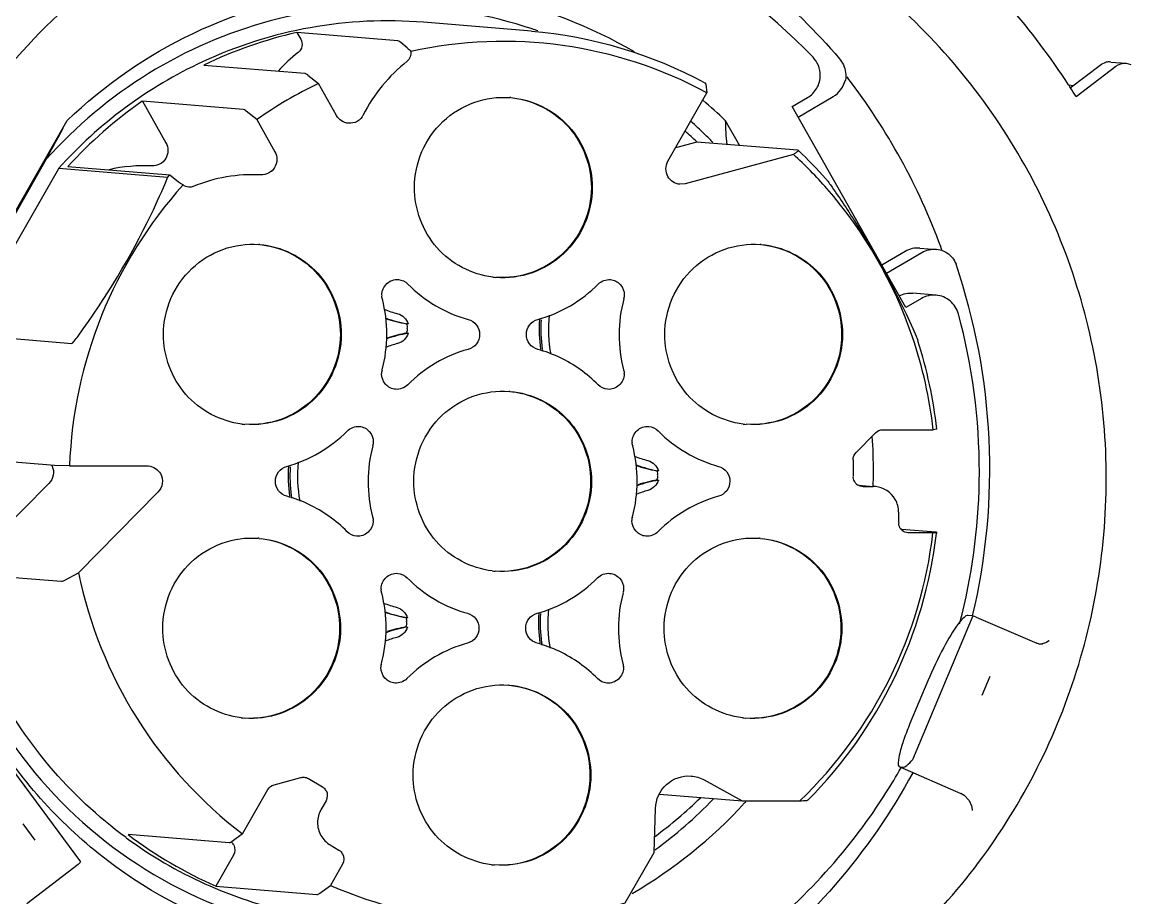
# Model space of a CAD drawing. Header units: metres. Extents: x 27859 to 32645, y 1492 to 8791.
# Drawn here: x 29754.48 to 29775.96, y 5254.94 to 5271.92 of the extents above; entities that cross this region are included whole.
import ezdxf

# ---------------------------------------------------------------- set-up
doc = ezdxf.new("R2010")
doc.units = ezdxf.units.M
doc.linetypes.add('CENTER', pattern=[2, 1.25, -0.25, 0.25, -0.25])
doc.layers.add('E-EQPT', color=190, linetype='Continuous')
doc.layers.add('E-HAT', color=253, linetype='CENTER', lineweight=15)

# ---------------------------------------------------------------- blocks, each defined once
blk = doc.blocks.new('EDG')
at = {"color": 0, "linetype": 'Continuous'}
for p, q in [((1104.121, 2252.504, 1), (1103.56, 2251.522, 1)), ((1114.74, 2251.758, 1), (1115.736, 2252.518, 1)), ((1109.608, 2251.751, 1), (1109.844, 2252.164, 1)), ((1110.047, 2252.312, 1), (1109.844, 2252.164, 1)), ((1112.066, 2252.178, 1), (1110.108, 2252.338, 1)), ((1111.723, 2251.578, 1), (1112.066, 2252.178, 1)), ((1114.705, 2251.722, 1), (1114.693, 2251.708, 1)), ((1116.486, 2249.287, 1), (1114.693, 2251.708, 1)), ((1114.742, 2251.758, 1), (1114.705, 2251.722, 1)), ((1103.56, 2251.522, 1), (1103.535, 2250.671, 1)), ((1109.85, 2251.378, 1), (1109.679, 2251.478, 1)), ((1111.549, 2251.164, 1), (1111.752, 2251.312, 1)), ((1111.813, 2251.338, 1), (1113.77, 2251.178, 1)), ((1115.818, 2250.966, 1), (1115.582, 2251.285, 1)), ((1111.549, 2251.164, 1), (1111.057, 2250.304, 1)), ((1097.39, 2250.688, 1), (1097.391, 2250.711, 1)), ((1097.399, 2250.618, 1), (1097.39, 2250.688, 1)), ((1109.93, 2250.522, 1), (1110.029, 2250.695, 1)), ((1097.446, 2250.514, 1), (1097.399, 2250.618, 1)), ((1097.543, 2250.414, 1), (1097.446, 2250.514, 1)), ((1097.609, 2250.376, 1), (1097.543, 2250.414, 1)), ((1101.851, 2250.523, 1), (1100.733, 2250.523, 1)), ((1103.456, 2250.391, 1), (1101.851, 2250.523, 1)), ((1102.588, 2250.117, 1), (1101.851, 2250.523, 1)), ((1102.414, 2250.491, 1), (1102.408, 2250.485, 1)), ((1098.792, 2249.866, 1), (1097.608, 2250.377, 1)), ((1110.271, 2250.09, 1), (1110.001, 2250.249, 1)), ((1110.937, 2250.21, 1), (1110.421, 2250.07, 1)), ((1098.792, 2249.865, 1), (1098.741, 2249.869, 1)), ((1098.8, 2249.863, 1), (1098.792, 2249.865, 1)), ((1097.373, 2246.935, 1), (1098.547, 2249.725, 1)), ((1098.247, 2248.196, 1), (1098.596, 2249.024, 1)), ((1097.196, 2248.472, 1), (1097.041, 2248.104, 1)), ((1095.897, 2247.416, 1), (1095.898, 2247.416, 1)), ((1095.898, 2247.416, 1), (1095.943, 2247.448, 1)), ((1095.943, 2247.448, 1), (1096.049, 2247.482, 1)), ((1096.023, 2247.492, 1), (1096.089, 2247.48, 1)), ((1096.049, 2247.482, 1), (1096.077, 2247.482, 1)), ((1096.089, 2247.48, 1), (1096.136, 2247.464, 1)), ((1097.309, 2246.958, 1), (1096.135, 2247.464, 1)), ((1108.382, 2247.149, 1), (1108.348, 2247.152, 1)), ((1097.308, 2246.959, 1), (1097.346, 2246.944, 1)), ((1097.346, 2246.944, 1), (1097.373, 2246.935, 1)), ((1097.373, 2246.935, 1), (1097.468, 2246.927, 1)), ((1108.347, 2246.971, 1), (1108.381, 2246.968, 1)), ((1114.998, 2246.239, 1), (1114.735, 2246.097, 1)), ((1117.027, 2246.104, 1), (1115.07, 2246.264, 1)), ((1113.192, 2244.536, 1), (1114.735, 2246.097, 1)), ((1115.307, 2244.363, 1), (1117.027, 2246.104, 1)), ((1098.08, 2245.313, 1), (1098.083, 2245.337, 1)), ((1098.084, 2245.314, 1), (1098.08, 2245.313, 1)), ((1098.149, 2245.324, 1), (1098.084, 2245.314, 1)), ((1098.094, 2245.311, 1), (1098.763, 2245.256, 1)), ((1098.149, 2245.324, 1), (1098.619, 2245.324, 1)), ((1098.619, 2245.324, 1), (1098.636, 2245.323, 1)), ((1098.815, 2244.924, 1), (1098.816, 2245.124, 1)), ((1099.267, 2244.426, 1), (1099.307, 2244.424, 1)), ((1099.504, 2244.424, 1), (1099.307, 2244.424, 1)), ((1099.594, 2244.399, 1), (1099.307, 2244.422, 1)), ((1099.504, 2244.424, 1), (1099.521, 2244.423, 1)), ((1099.7, 2243.907, 1), (1099.701, 2244.224, 1)), ((1103.51, 2244.299, 1), (1103.476, 2244.302, 1)), ((1103.476, 2244.121, 1), (1103.509, 2244.118, 1)), ((1113.4, 2244.024, 1), (1113.376, 2244.025, 1)), ((1114.908, 2244.024, 1), (1113.4, 2244.024, 1)), ((1114.908, 2244.024, 1), (1115.2, 2244.015, 1)), ((1115.2, 2244.015, 1), (1115.277, 2244.011, 1)), ((1115.277, 2244.011, 1), (1117.235, 2243.851, 1)), ((1099.642, 2243.765, 1), (1099.264, 2243.383, 1)), ((1098.08, 2243.315, 1), (1098.145, 2243.324, 1)), ((1099.124, 2243.324, 1), (1098.145, 2243.324, 1)), ((1098.075, 2243.313, 1), (1098.08, 2243.315, 1)), ((1117.601, 2241.96, 1), (1114.952, 2237.324, 1)), ((1116.96, 2241.476, 1), (1114.867, 2241.647, 1)), ((1108.368, 2241.45, 1), (1108.334, 2241.452, 1)), ((1116.96, 2241.476, 1), (1115.119, 2238.254, 1)), ((1108.334, 2241.271, 1), (1108.368, 2241.268, 1)), ((1115.359, 2238.076, 1), (1117.232, 2241.353, 1)), ((1098.375, 2240.777, 1), (1098.675, 2240.952, 1)), ((1098.675, 2240.952, 1), (1100.883, 2237.055, 1)), ((1098.089, 2240.711, 1), (1098.546, 2240.674, 1)), ((1098.367, 2239.891, 1), (1099.05, 2240.29, 1)), ((1098.689, 2239.865, 1), (1099.141, 2240.129, 1)), ((1097.977, 2239.846, 1), (1098.081, 2239.826, 1)), ((1098.403, 2239.799, 1), (1098.081, 2239.826, 1)), ((1100.858, 2237.981, 1), (1102.962, 2238.552, 1)), ((1102.962, 2238.552, 1), (1103.062, 2238.561, 1)), ((1112.959, 2238.378, 1), (1112.796, 2238.515, 1)), ((1113.004, 2238.427, 1), (1112.959, 2238.378, 1)), ((1113.004, 2238.427, 1), (1115.119, 2238.254, 1)), ((1114.939, 2238.216, 1), (1112.959, 2238.378, 1)), ((1103.294, 2238.112, 1), (1102.536, 2236.787, 1)), ((1100.762, 2237.905, 1), (1100.765, 2237.904, 1)), ((1100.765, 2237.904, 1), (1100.774, 2237.902, 1)), ((1100.774, 2237.902, 1), (1102.731, 2237.741, 1)), ((1102.182, 2237.323, 1), (1101.906, 2237.809, 1)), ((1102.731, 2237.741, 1), (1103.146, 2237.854, 1)), ((1111.275, 2237.307, 1), (1110.922, 2237.929, 1)), ((1113.495, 2236.948, 1), (1113.037, 2237.756, 1)), ((1100.768, 2237.26, 1), (1100.085, 2236.86, 1)), ((1109.726, 2237.229, 1), (1110.078, 2236.607, 1)), ((1111.275, 2237.307, 1), (1111.477, 2237.141, 1)), ((1111.538, 2237.108, 1), (1113.495, 2236.948, 1)), ((1100.883, 2237.055, 1), (1100.584, 2236.88, 1)), ((1095.371, 2236.861, 1), (1094.6, 2236.273, 1)), ((1095.484, 2236.69, 1), (1094.904, 2236.248, 1)), ((1102.561, 2236.622, 1), (1102.536, 2236.787, 1)), ((1095.521, 2236.634, 1), (1095.421, 2236.642, 1)), ((1099.821, 2236.478, 1), (1099.803, 2236.502, 1)), ((1110.281, 2236.442, 1), (1110.078, 2236.607, 1)), ((1094.398, 2236.213, 1), (1094.306, 2236.236, 1)), ((1112.299, 2236.248, 1), (1110.341, 2236.408, 1)), ((1094.699, 2236.189, 1), (1094.398, 2236.213, 1)), ((1108.352, 2235.915, 1), (1108.476, 2235.811, 1)), ((1108.537, 2235.776, 1), (1110.495, 2235.616, 1)), ((1110.495, 2235.616, 1), (1110.421, 2235.745, 1)), ((1105.944, 2235.59, 1), (1108.037, 2235.419, 1))]:
    blk.add_line(p, q, dxfattribs=at)
for centre, radius, start, end in [((1106.521, 2244.561, 1), 8.297, 66.3925, 106.8127), ((1108.757, 2244.341, 1), 8.55, 53.7629, 77.5161), ((1108.71, 2244.21, 1), 9.384, 120.2275, 137.3816), ((1108.597, 2244.312, 1), 8.597, 53.0059, 66.2067), ((1106.52, 2250.078, 1), 1.695, 83.2039, 85.3083), ((1108.863, 2244.211, 1), 9.002, 126.1983, 135.7637), ((1108.719, 2244.225, 1), 8.696, 126.5177, 134.1755), ((1108.818, 2244.167, 1), 11.561, 144.723, 150.3784), ((1106.837, 2244.305, 1), 8.815, 135.2415, 173.2757), ((1106.694, 2244.318, 1), 8.604, 133.8525, 173.2883), ((1104.196, 2196.858, 1), 53.776, 93.6919, 93.8432), ((1108.728, 2244.201, 1), 9.404, 137.4128, 137.6045), ((1101.648, 2247.229, 1), 1.695, 83.2039, 85.3083), ((1111.378, 2247.229, 1), 1.695, 83.2039, 85.3083), ((1106.511, 2249.972, 1), 1.698, 265.3078, 265.875), ((1101.56, 2247.179, 1), 2.694, 359.8908, 14.6726), ((1111.461, 2247.166, 1), 2.699, 165.0716, 179.836), ((1106.513, 2249.961, 1), 2.588, 244.6802, 254.8084), ((1102.935, 2247.068, 1), 2.691, 354.3297, 10.5122), ((1102.942, 2247.069, 1), 2.831, 7.8641, 8.7677), ((1102.927, 2247.068, 1), 2.846, 356.4207, 7.8485), ((1102.961, 2247.065, 1), 2.846, 356.4159, 7.9618), ((1107.876, 2249.852, 1), 2.591, 285.1636, 290.4062), ((1107.876, 2249.848, 1), 2.737, 279.9251, 289.0024), ((1107.91, 2249.844, 1), 2.736, 279.9237, 287.759), ((1108.906, 2244.128, 1), 11.657, 165.2916, 166.2353), ((1101.556, 2247.181, 1), 2.699, 345.0716, 359.836), ((1111.456, 2247.169, 1), 2.694, 179.8908, 194.6726), ((1109.407, 2244.086, 1), 12.361, 166.6755, 198.7495), ((1108.956, 2244.121, 1), 11.707, 166.2601, 179.8423), ((1107.876, 2244.283, 1), 2.729, 70.5897, 80.0665), ((1107.91, 2244.28, 1), 2.728, 71.3424, 80.0678), ((1107.876, 2244.279, 1), 2.582, 68.7571, 74.8168), ((1106.506, 2244.379, 1), 1.695, 83.2039, 85.3083), ((1098.617, 2245.126, 1), 0.198, 41.6218, 49.476), ((1098.616, 2245.125, 1), 0.2, 29.5829, 41.6446), ((1101.639, 2247.122, 1), 1.698, 265.3078, 265.875), ((1111.369, 2247.122, 1), 1.698, 265.3078, 265.875), ((1106.589, 2244.316, 1), 2.699, 165.0736, 179.836), ((1106.419, 2244.329, 1), 2.694, 359.8907, 14.6706), ((1111.371, 2247.111, 1), 2.588, 244.6795, 254.8064), ((1107.793, 2244.218, 1), 2.691, 354.3307, 10.5111), ((1107.801, 2244.219, 1), 2.831, 7.8642, 8.767), ((1108.833, 2244.131, 1), 9.528, 178.2536, 179.8649), ((1099.503, 2244.228, 1), 0.196, 49.517, 62.1059), ((1103.004, 2246.998, 1), 2.737, 279.9275, 289.0018), ((1103.004, 2247.002, 1), 2.591, 285.1656, 290.4052), ((1107.785, 2244.218, 1), 2.846, 356.4206, 7.8486), ((1107.819, 2244.215, 1), 2.846, 356.4157, 7.9619), ((1103.038, 2246.995, 1), 2.736, 279.9261, 287.7585), ((1106.584, 2244.319, 1), 2.694, 179.8907, 194.6706), ((1106.414, 2244.332, 1), 2.699, 345.0736, 359.836), ((1108.944, 2244.132, 1), 11.695, 179.8933, 195.1451), ((1108.857, 2244.131, 1), 9.553, 179.8666, 184.0911), ((1103.005, 2241.433, 1), 2.729, 70.5903, 80.0641), ((1103.039, 2241.431, 1), 2.728, 71.343, 80.0654), ((1106.293, 2244.337, 1), 8.621, 318.05, 357.9214), ((1115.521, 2244.149, 1), 0.301, 203.097, 207.1171), ((1103.004, 2241.43, 1), 2.582, 68.7581, 74.8148), ((1106.739, 2244.305, 1), 8.651, 186.5116, 198.7181), ((1106.877, 2244.294, 1), 8.856, 186.357, 197.7224), ((1101.634, 2241.529, 1), 1.695, 83.2039, 85.3083), ((1111.365, 2241.529, 1), 1.695, 83.2039, 85.3083), ((1106.497, 2244.272, 1), 1.698, 265.3078, 265.875), ((1101.547, 2241.479, 1), 2.694, 359.8908, 14.6726), ((1111.448, 2241.466, 1), 2.699, 165.0716, 179.836), ((1106.5, 2244.262, 1), 2.588, 244.6802, 254.8084), ((1102.922, 2241.368, 1), 2.691, 354.3297, 10.5122), ((1102.929, 2241.37, 1), 2.831, 7.8641, 8.7677), ((1102.914, 2241.368, 1), 2.846, 356.4207, 7.8485), ((1102.947, 2241.365, 1), 2.846, 356.4159, 7.9618), ((1107.863, 2244.152, 1), 2.591, 285.1636, 290.4062), ((1101.542, 2241.482, 1), 2.699, 345.0716, 359.836), ((1107.863, 2244.148, 1), 2.737, 279.9251, 289.0024), ((1107.897, 2244.145, 1), 2.736, 279.9237, 287.759), ((1111.443, 2241.469, 1), 2.694, 179.8908, 194.6726), ((1107.863, 2238.583, 1), 2.729, 70.5897, 80.0665), ((1107.897, 2238.581, 1), 2.728, 71.3424, 80.0678), ((1107.863, 2238.58, 1), 2.582, 68.7571, 74.8168), ((1106.493, 2238.679, 1), 1.695, 83.2039, 85.3083), ((1109.62, 2244.039, 1), 12.379, 199.8052, 200.0797), ((1109.622, 2244.047, 1), 12.384, 200.1118, 217.5395), ((1101.625, 2241.423, 1), 1.698, 265.3078, 265.875), ((1111.356, 2241.423, 1), 1.698, 265.3078, 265.875), ((1106.568, 2244.218, 1), 8.456, 221.2455, 227.5274), ((1106.717, 2244.212, 1), 8.674, 221.5776, 226.6448), ((1108.665, 2244.05, 1), 8.675, 294.9665, 318.0765), ((1113.466, 2241.231, 1), 3.029, 267.035, 282.8885), ((1108.5, 2244.092, 1), 8.718, 304.9614, 317.6152), ((1112.14, 2222.188, 1), 19.408, 125.5408, 125.8683), ((1237.177, 2171.782, 1), 138.688, 151.44451, 151.7982), ((1108.821, 2244.026, 1), 8.964, 224.4462, 225.9047), ((1108.662, 2244.018, 1), 8.636, 226.6244, 228.683), ((1108.813, 2244.018, 1), 8.953, 225.9044, 228.2232), ((1108.595, 2243.972, 1), 9.238, 226.033, 229.6508), ((1106.438, 2244.204, 1), 8.424, 295.605, 305.0449), ((1106.484, 2238.573, 1), 1.698, 265.3078, 265.875), ((1107.1, 2244.183, 1), 13.827, 211.9748, 212.8248), ((1107.099, 2244.182, 1), 13.826, 212.8248, 213.1015), ((1106.482, 2244.088, 1), 8.299, 241.6112, 282.5318), ((1107.075, 2244.167, 1), 13.798, 213.1023, 221.0601), ((1108.561, 2238.431, 1), 3.089, 308.2026, 317.9894), ((1108.576, 2243.985, 1), 8.587, 282.9136, 295.6957), ((1108.575, 2243.896, 1), 11.243, 223.9205, 262.7381), ((1108.731, 2243.915, 1), 8.525, 265.3337, 294.9482), ((1108.738, 2243.907, 1), 8.818, 250.6461, 251.4361)]:
    blk.add_arc(centre, radius, start, end, dxfattribs=at)
for points, knots in [([(1112.775, 2258.235, 1), (1114.339, 2257.56, 1), (1117.262, 2255.646, 1), (1119.36, 2252.855, 1), (1120.144, 2251.333, 1)], [0, 0, 0, 0, 0.498803, 1, 1, 1, 1]), ([(1107.913, 2256.549, 1), (1106.5, 2256.665, 1), (1103.601, 2256.384, 1), (1099.686, 2254.47, 1), (1096.66, 2251.306, 1), (1094.896, 2247.284, 1), (1094.605, 2242.897, 1), (1095.824, 2238.678, 1), (1098.402, 2235.147, 1), (1100.838, 2233.532, 1), (1102.144, 2232.97, 1)], [0, 0, 0, 0, 0.124043, 0.248496, 0.373573, 0.499187, 0.624999, 0.750576, 0.875596, 1, 1, 1, 1]), ([(1098.542, 2249.978, 1), (1099.381, 2251.525, 1), (1101.755, 2254.28, 1), (1105.086, 2255.748, 1), (1106.802, 2256.087, 1)], [0, 0, 0, 0, 0.501475, 1, 1, 1, 1]), ([(1105.775, 2255.287, 1), (1104.504, 2254.954, 1), (1102.053, 2253.826, 1), (1100.143, 2251.922, 1), (1099.38, 2250.844, 1)], [0, 0, 0, 0, 0.498773, 1, 1, 1, 1]), ([(1111.242, 2253.178, 1), (1112.293, 2252.861, 1), (1114.3, 2251.837, 1), (1115.816, 2250.17, 1), (1116.403, 2249.237, 1)], [0, 0, 0, 0, 0.498842, 1, 1, 1, 1]), ([(1117.671, 2244.139, 1), (1117.674, 2245.159, 1), (1117.333, 2247.213, 1), (1115.84, 2249.934, 1), (1113.536, 2251.997, 1), (1111.622, 2252.775, 1), (1110.638, 2252.989, 1)], [0, 0, 0, 0, 0.251533, 0.502163, 0.751577, 1, 1, 1, 1]), ([(1110.108, 2252.338, 1), (1110.104, 2252.339, 1), (1110.082, 2252.336, 1), (1110.062, 2252.323, 1), (1110.047, 2252.312, 1)], [0, 0, 0, 0, 0.181893, 1, 1, 1, 1]), ([(1104.79, 2250.023, 1), (1104.791, 2250.262, 1), (1104.891, 2250.745, 1), (1105.314, 2251.345, 1), (1105.938, 2251.725, 1), (1106.423, 2251.787, 1), (1106.658, 2251.767, 1)], [0, 0, 0, 0, 0.25169, 0.502457, 0.751768, 1, 1, 1, 1]), ([(1104.807, 2250.022, 1), (1104.808, 2250.26, 1), (1104.907, 2250.74, 1), (1105.325, 2251.337, 1), (1105.943, 2251.719, 1), (1106.425, 2251.784, 1), (1106.658, 2251.767, 1)], [0, 0, 0, 0, 0.25168, 0.502447, 0.751767, 1, 1, 1, 1]), ([(1106.72, 2251.761, 1), (1107.127, 2251.713, 1), (1107.934, 2251.291, 1), (1108.241, 2250.437, 1), (1108.24, 2250.023, 1)], [0, 0, 0, 0, 0.49756, 1, 1, 1, 1]), ([(1111.742, 2251.349, 1), (1111.74, 2251.354, 1), (1111.736, 2251.363, 1), (1111.734, 2251.373, 1), (1111.734, 2251.379, 1)], [0, 0, 0, 0, 0.480733, 1, 1, 1, 1]), ([(1111.765, 2251.324, 1), (1111.761, 2251.327, 1), (1111.752, 2251.335, 1), (1111.745, 2251.344, 1), (1111.742, 2251.349, 1)], [0, 0, 0, 0, 0.502959, 1, 1, 1, 1]), ([(1111.796, 2251.336, 1), (1111.799, 2251.337, 1), (1111.805, 2251.338, 1), (1111.81, 2251.339, 1), (1111.813, 2251.338, 1)], [0, 0, 0, 0, 0.533557, 1, 1, 1, 1]), ([(1110.029, 2250.695, 1), (1110.071, 2250.77, 1), (1110.119, 2250.945, 1), (1110.072, 2251.12, 1), (1110.03, 2251.195, 1)], [0, 0, 0, 0, 0.50029, 1, 1, 1, 1]), ([(1114.735, 2246.097, 1), (1114.529, 2247.093, 1), (1113.758, 2249.021, 1), (1112.354, 2250.553, 1), (1111.549, 2251.164, 1)], [0, 0, 0, 0, 0.501237, 1, 1, 1, 1]), ([(1113.811, 2251.237, 1), (1114.906, 2250.435, 1), (1116.74, 2248.268, 1), (1117.379, 2245.505, 1), (1117.376, 2244.139, 1)], [0, 0, 0, 0, 0.498518, 1, 1, 1, 1]), ([(1103.535, 2250.671, 1), (1103.53, 2250.5, 1), (1103.375, 2250.149, 1), (1103.01, 2250.027, 1), (1102.841, 2250.041, 1)], [0, 0, 0, 0, 0.502669, 1, 1, 1, 1]), ([(1100.578, 2250.511, 1), (1100.579, 2250.512, 1), (1100.584, 2250.512, 1), (1100.588, 2250.513, 1), (1100.592, 2250.513, 1)], [0, 0, 0, 0, 0.289572, 1, 1, 1, 1]), ([(1106.372, 2248.279, 1), (1105.954, 2248.314, 1), (1105.111, 2248.724, 1), (1104.789, 2249.6, 1), (1104.79, 2250.023, 1)], [0, 0, 0, 0, 0.497515, 1, 1, 1, 1]), ([(1106.327, 2248.284, 1), (1105.92, 2248.333, 1), (1105.112, 2248.754, 1), (1104.806, 2249.608, 1), (1104.807, 2250.022, 1)], [0, 0, 0, 0, 0.49756, 1, 1, 1, 1]), ([(1108.24, 2250.023, 1), (1108.239, 2249.786, 1), (1108.14, 2249.306, 1), (1107.722, 2248.708, 1), (1107.104, 2248.327, 1), (1106.622, 2248.261, 1), (1106.388, 2248.278, 1)], [0, 0, 0, 0, 0.25168, 0.502447, 0.751767, 1, 1, 1, 1]), ([(1098.741, 2249.869, 1), (1098.711, 2249.872, 1), (1098.634, 2249.823, 1), (1098.581, 2249.765, 1), (1098.547, 2249.725, 1)], [0, 0, 0, 0, 0.361739, 1, 1, 1, 1]), ([(1098.596, 2249.024, 1), (1098.638, 2249.125, 1), (1098.711, 2249.311, 1), (1098.791, 2249.574, 1), (1098.825, 2249.734, 1), (1098.825, 2249.852, 1), (1098.8, 2249.863, 1)], [0, 0, 0, 0, 0.374786, 0.690299, 0.904788, 1, 1, 1, 1]), ([(1110.438, 2232.533, 1), (1112.113, 2233.055, 1), (1115.282, 2234.875, 1), (1118.414, 2239.341, 1), (1119.416, 2244.715, 1), (1118.518, 2248.276, 1), (1117.729, 2249.86, 1)], [0, 0, 0, 0, 0.248479, 0.498491, 0.74942, 1, 1, 1, 1]), ([(1099.918, 2247.174, 1), (1099.919, 2247.413, 1), (1100.019, 2247.895, 1), (1100.442, 2248.495, 1), (1101.066, 2248.875, 1), (1101.551, 2248.937, 1), (1101.786, 2248.918, 1)], [0, 0, 0, 0, 0.25169, 0.502457, 0.751768, 1, 1, 1, 1]), ([(1099.935, 2247.172, 1), (1099.936, 2247.41, 1), (1100.035, 2247.89, 1), (1100.453, 2248.487, 1), (1101.071, 2248.869, 1), (1101.553, 2248.935, 1), (1101.787, 2248.918, 1)], [0, 0, 0, 0, 0.25168, 0.502447, 0.751767, 1, 1, 1, 1]), ([(1101.848, 2248.912, 1), (1102.255, 2248.863, 1), (1103.063, 2248.442, 1), (1103.369, 2247.587, 1), (1103.368, 2247.174, 1)], [0, 0, 0, 0, 0.49756, 1, 1, 1, 1]), ([(1109.649, 2247.174, 1), (1109.649, 2247.413, 1), (1109.749, 2247.895, 1), (1110.172, 2248.495, 1), (1110.797, 2248.875, 1), (1111.282, 2248.937, 1), (1111.517, 2248.918, 1)], [0, 0, 0, 0, 0.25169, 0.502457, 0.751768, 1, 1, 1, 1]), ([(1109.666, 2247.172, 1), (1109.666, 2247.41, 1), (1109.765, 2247.89, 1), (1110.183, 2248.487, 1), (1110.801, 2248.869, 1), (1111.283, 2248.935, 1), (1111.517, 2248.918, 1)], [0, 0, 0, 0, 0.25168, 0.502447, 0.751767, 1, 1, 1, 1]), ([(1111.579, 2248.912, 1), (1111.985, 2248.863, 1), (1112.793, 2248.442, 1), (1113.099, 2247.587, 1), (1113.098, 2247.174, 1)], [0, 0, 0, 0, 0.49756, 1, 1, 1, 1]), ([(1097.651, 2247.08, 1), (1097.763, 2247.224, 1), (1097.974, 2247.593, 1), (1098.154, 2247.975, 1), (1098.247, 2248.196, 1)], [0, 0, 0, 0, 0.432104, 1, 1, 1, 1]), ([(1104.157, 2247.939, 1), (1104.157, 2248.019, 1), (1104.227, 2248.186, 1), (1104.398, 2248.245, 1), (1104.477, 2248.238, 1)], [0, 0, 0, 0, 0.502692, 1, 1, 1, 1]), ([(1108.592, 2248.238, 1), (1108.664, 2248.232, 1), (1108.808, 2248.162, 1), (1108.863, 2248.012, 1), (1108.863, 2247.939, 1)], [0, 0, 0, 0, 0.497507, 1, 1, 1, 1]), ([(1105.835, 2247.463, 1), (1105.896, 2247.447, 1), (1106.011, 2247.369, 1), (1106.054, 2247.238, 1), (1106.053, 2247.174, 1)], [0, 0, 0, 0, 0.497787, 1, 1, 1, 1]), ([(1106.963, 2247.174, 1), (1106.963, 2247.238, 1), (1107.006, 2247.369, 1), (1107.122, 2247.447, 1), (1107.183, 2247.463, 1)], [0, 0, 0, 0, 0.502021, 1, 1, 1, 1]), ([(1097.468, 2246.927, 1), (1097.496, 2246.924, 1), (1097.57, 2246.979, 1), (1097.619, 2247.038, 1), (1097.651, 2247.08, 1)], [0, 0, 0, 0, 0.349811, 1, 1, 1, 1]), ([(1101.5, 2245.43, 1), (1101.082, 2245.464, 1), (1100.24, 2245.874, 1), (1099.917, 2246.75, 1), (1099.918, 2247.174, 1)], [0, 0, 0, 0, 0.497515, 1, 1, 1, 1]), ([(1101.455, 2245.434, 1), (1101.048, 2245.483, 1), (1100.241, 2245.904, 1), (1099.934, 2246.759, 1), (1099.935, 2247.172, 1)], [0, 0, 0, 0, 0.49756, 1, 1, 1, 1]), ([(1103.368, 2247.174, 1), (1103.367, 2246.936, 1), (1103.268, 2246.456, 1), (1102.85, 2245.858, 1), (1102.232, 2245.477, 1), (1101.75, 2245.411, 1), (1101.517, 2245.428, 1)], [0, 0, 0, 0, 0.25168, 0.502447, 0.751767, 1, 1, 1, 1]), ([(1106.053, 2247.174, 1), (1106.053, 2247.109, 1), (1106.01, 2246.978, 1), (1105.895, 2246.901, 1), (1105.833, 2246.884, 1)], [0, 0, 0, 0, 0.502021, 1, 1, 1, 1]), ([(1107.182, 2246.884, 1), (1107.12, 2246.9, 1), (1107.005, 2246.978, 1), (1106.963, 2247.109, 1), (1106.963, 2247.174, 1)], [0, 0, 0, 0, 0.497787, 1, 1, 1, 1]), ([(1111.23, 2245.43, 1), (1110.812, 2245.464, 1), (1109.97, 2245.874, 1), (1109.648, 2246.75, 1), (1109.649, 2247.174, 1)], [0, 0, 0, 0, 0.497515, 1, 1, 1, 1]), ([(1111.185, 2245.434, 1), (1110.778, 2245.483, 1), (1109.971, 2245.904, 1), (1109.665, 2246.759, 1), (1109.666, 2247.172, 1)], [0, 0, 0, 0, 0.49756, 1, 1, 1, 1]), ([(1113.098, 2247.174, 1), (1113.098, 2246.936, 1), (1112.999, 2246.456, 1), (1112.581, 2245.858, 1), (1111.962, 2245.477, 1), (1111.481, 2245.411, 1), (1111.247, 2245.428, 1)], [0, 0, 0, 0, 0.25168, 0.502447, 0.751767, 1, 1, 1, 1]), ([(1104.425, 2246.109, 1), (1104.353, 2246.115, 1), (1104.209, 2246.185, 1), (1104.153, 2246.336, 1), (1104.153, 2246.408, 1)], [0, 0, 0, 0, 0.497507, 1, 1, 1, 1]), ([(1108.86, 2246.408, 1), (1108.859, 2246.328, 1), (1108.79, 2246.161, 1), (1108.618, 2246.103, 1), (1108.539, 2246.109, 1)], [0, 0, 0, 0, 0.502692, 1, 1, 1, 1]), ([(1115.07, 2246.264, 1), (1115.066, 2246.265, 1), (1115.04, 2246.262, 1), (1115.017, 2246.249, 1), (1114.998, 2246.239, 1)], [0, 0, 0, 0, 0.168931, 1, 1, 1, 1]), ([(1104.777, 2244.324, 1), (1104.777, 2244.563, 1), (1104.877, 2245.046, 1), (1105.3, 2245.646, 1), (1105.925, 2246.026, 1), (1106.41, 2246.087, 1), (1106.645, 2246.068, 1)], [0, 0, 0, 0, 0.25169, 0.502457, 0.751768, 1, 1, 1, 1]), ([(1104.794, 2244.323, 1), (1104.794, 2244.56, 1), (1104.893, 2245.04, 1), (1105.311, 2245.638, 1), (1105.93, 2246.019, 1), (1106.411, 2246.085, 1), (1106.645, 2246.068, 1)], [0, 0, 0, 0, 0.25168, 0.502447, 0.751767, 1, 1, 1, 1]), ([(1106.707, 2246.062, 1), (1107.114, 2246.013, 1), (1107.921, 2245.592, 1), (1108.227, 2244.738, 1), (1108.226, 2244.324, 1)], [0, 0, 0, 0, 0.49756, 1, 1, 1, 1]), ([(1098.08, 2245.313, 1), (1098.08, 2245.312, 1), (1098.088, 2245.312, 1), (1098.091, 2245.311, 1), (1098.094, 2245.311, 1)], [0, 0, 0, 0, 0.254472, 1, 1, 1, 1]), ([(1103.72, 2245.388, 1), (1103.792, 2245.382, 1), (1103.936, 2245.312, 1), (1103.991, 2245.162, 1), (1103.991, 2245.089, 1)], [0, 0, 0, 0, 0.497507, 1, 1, 1, 1]), ([(1109.016, 2245.089, 1), (1109.016, 2245.169, 1), (1109.085, 2245.336, 1), (1109.257, 2245.395, 1), (1109.336, 2245.388, 1)], [0, 0, 0, 0, 0.502692, 1, 1, 1, 1]), ([(1102.091, 2244.324, 1), (1102.092, 2244.388, 1), (1102.135, 2244.52, 1), (1102.25, 2244.597, 1), (1102.311, 2244.614, 1)], [0, 0, 0, 0, 0.502021, 1, 1, 1, 1]), ([(1110.693, 2244.614, 1), (1110.755, 2244.597, 1), (1110.87, 2244.52, 1), (1110.912, 2244.388, 1), (1110.912, 2244.324, 1)], [0, 0, 0, 0, 0.497788, 1, 1, 1, 1]), ([(1113.144, 2244.174, 1), (1113.113, 2244.23, 1), (1113.085, 2244.366, 1), (1113.147, 2244.49, 1), (1113.192, 2244.536, 1)], [0, 0, 0, 0, 0.500221, 1, 1, 1, 1]), ([(1102.31, 2244.034, 1), (1102.249, 2244.051, 1), (1102.134, 2244.128, 1), (1102.091, 2244.26, 1), (1102.091, 2244.324, 1)], [0, 0, 0, 0, 0.497788, 1, 1, 1, 1]), ([(1106.358, 2242.58, 1), (1105.94, 2242.614, 1), (1105.098, 2243.024, 1), (1104.776, 2243.9, 1), (1104.777, 2244.324, 1)], [0, 0, 0, 0, 0.497515, 1, 1, 1, 1]), ([(1106.313, 2242.585, 1), (1105.906, 2242.633, 1), (1105.099, 2243.054, 1), (1104.793, 2243.909, 1), (1104.794, 2244.323, 1)], [0, 0, 0, 0, 0.49756, 1, 1, 1, 1]), ([(1108.226, 2244.324, 1), (1108.226, 2244.086, 1), (1108.127, 2243.606, 1), (1107.709, 2243.009, 1), (1107.091, 2242.627, 1), (1106.609, 2242.562, 1), (1106.375, 2242.579, 1)], [0, 0, 0, 0, 0.25168, 0.502447, 0.751767, 1, 1, 1, 1]), ([(1110.912, 2244.324, 1), (1110.912, 2244.26, 1), (1110.869, 2244.128, 1), (1110.753, 2244.051, 1), (1110.692, 2244.034, 1)], [0, 0, 0, 0, 0.502021, 1, 1, 1, 1]), ([(1115.244, 2244.031, 1), (1115.221, 2244.085, 1), (1115.207, 2244.21, 1), (1115.266, 2244.321, 1), (1115.307, 2244.363, 1)], [0, 0, 0, 0, 0.500494, 1, 1, 1, 1]), ([(1103.988, 2243.559, 1), (1103.987, 2243.478, 1), (1103.918, 2243.312, 1), (1103.746, 2243.253, 1), (1103.667, 2243.26, 1)], [0, 0, 0, 0, 0.502692, 1, 1, 1, 1]), ([(1109.283, 2243.26, 1), (1109.211, 2243.265, 1), (1109.067, 2243.336, 1), (1109.012, 2243.486, 1), (1109.012, 2243.559, 1)], [0, 0, 0, 0, 0.497507, 1, 1, 1, 1]), ([(1099.905, 2241.474, 1), (1099.906, 2241.713, 1), (1100.006, 2242.196, 1), (1100.428, 2242.796, 1), (1101.053, 2243.176, 1), (1101.538, 2243.238, 1), (1101.773, 2243.218, 1)], [0, 0, 0, 0, 0.25169, 0.502457, 0.751768, 1, 1, 1, 1]), ([(1099.922, 2241.473, 1), (1099.922, 2241.711, 1), (1100.021, 2242.19, 1), (1100.439, 2242.788, 1), (1101.058, 2243.169, 1), (1101.539, 2243.235, 1), (1101.773, 2243.218, 1)], [0, 0, 0, 0, 0.25168, 0.502447, 0.751767, 1, 1, 1, 1]), ([(1101.835, 2243.212, 1), (1102.242, 2243.164, 1), (1103.049, 2242.742, 1), (1103.355, 2241.888, 1), (1103.355, 2241.474, 1)], [0, 0, 0, 0, 0.49756, 1, 1, 1, 1]), ([(1109.635, 2241.474, 1), (1109.636, 2241.713, 1), (1109.736, 2242.196, 1), (1110.159, 2242.796, 1), (1110.783, 2243.176, 1), (1111.268, 2243.238, 1), (1111.503, 2243.218, 1)], [0, 0, 0, 0, 0.25169, 0.502457, 0.751768, 1, 1, 1, 1]), ([(1109.652, 2241.473, 1), (1109.653, 2241.711, 1), (1109.752, 2242.19, 1), (1110.17, 2242.788, 1), (1110.788, 2243.169, 1), (1111.27, 2243.235, 1), (1111.504, 2243.218, 1)], [0, 0, 0, 0, 0.25168, 0.502447, 0.751767, 1, 1, 1, 1]), ([(1111.565, 2243.212, 1), (1111.972, 2243.164, 1), (1112.78, 2242.742, 1), (1113.086, 2241.888, 1), (1113.085, 2241.474, 1)], [0, 0, 0, 0, 0.49756, 1, 1, 1, 1]), ([(1104.144, 2242.24, 1), (1104.144, 2242.32, 1), (1104.213, 2242.487, 1), (1104.385, 2242.545, 1), (1104.464, 2242.539, 1)], [0, 0, 0, 0, 0.502692, 1, 1, 1, 1]), ([(1108.579, 2242.539, 1), (1108.65, 2242.533, 1), (1108.795, 2242.462, 1), (1108.85, 2242.312, 1), (1108.85, 2242.24, 1)], [0, 0, 0, 0, 0.497507, 1, 1, 1, 1]), ([(1105.821, 2241.764, 1), (1105.883, 2241.747, 1), (1105.998, 2241.67, 1), (1106.04, 2241.538, 1), (1106.04, 2241.474, 1)], [0, 0, 0, 0, 0.497787, 1, 1, 1, 1]), ([(1106.95, 2241.474, 1), (1106.95, 2241.538, 1), (1106.993, 2241.67, 1), (1107.108, 2241.747, 1), (1107.17, 2241.764, 1)], [0, 0, 0, 0, 0.502021, 1, 1, 1, 1]), ([(1114.867, 2241.647, 1), (1114.86, 2241.648, 1), (1114.841, 2241.63, 1), (1114.799, 2241.586, 1), (1114.765, 2241.539, 1), (1114.741, 2241.506, 1)], [0, 0, 0, 0, 0.1223, 0.354671, 1, 1, 1, 1]), ([(1100.138, 2238.574, 1), (1099.978, 2238.803, 1), (1099.351, 2239.737, 1), (1098.811, 2240.73, 1), (1098.477, 2241.506, 1)], [0, 0, 0, 0, 0.248861, 1, 1, 1, 1]), ([(1101.486, 2239.73, 1), (1101.069, 2239.764, 1), (1100.226, 2240.175, 1), (1099.904, 2241.051, 1), (1099.905, 2241.474, 1)], [0, 0, 0, 0, 0.497515, 1, 1, 1, 1]), ([(1101.441, 2239.735, 1), (1101.035, 2239.783, 1), (1100.227, 2240.205, 1), (1099.921, 2241.059, 1), (1099.922, 2241.473, 1)], [0, 0, 0, 0, 0.49756, 1, 1, 1, 1]), ([(1103.355, 2241.474, 1), (1103.354, 2241.236, 1), (1103.255, 2240.757, 1), (1102.837, 2240.159, 1), (1102.219, 2239.778, 1), (1101.737, 2239.712, 1), (1101.503, 2239.729, 1)], [0, 0, 0, 0, 0.25168, 0.502447, 0.751767, 1, 1, 1, 1]), ([(1106.04, 2241.474, 1), (1106.04, 2241.41, 1), (1105.997, 2241.278, 1), (1105.882, 2241.201, 1), (1105.82, 2241.184, 1)], [0, 0, 0, 0, 0.502021, 1, 1, 1, 1]), ([(1107.168, 2241.184, 1), (1107.107, 2241.201, 1), (1106.992, 2241.278, 1), (1106.95, 2241.41, 1), (1106.95, 2241.474, 1)], [0, 0, 0, 0, 0.497787, 1, 1, 1, 1]), ([(1111.217, 2239.73, 1), (1110.799, 2239.764, 1), (1109.956, 2240.175, 1), (1109.634, 2241.051, 1), (1109.635, 2241.474, 1)], [0, 0, 0, 0, 0.497515, 1, 1, 1, 1]), ([(1111.172, 2239.735, 1), (1110.765, 2239.783, 1), (1109.958, 2240.205, 1), (1109.651, 2241.059, 1), (1109.652, 2241.473, 1)], [0, 0, 0, 0, 0.49756, 1, 1, 1, 1]), ([(1113.085, 2241.474, 1), (1113.084, 2241.236, 1), (1112.985, 2240.757, 1), (1112.567, 2240.159, 1), (1111.949, 2239.778, 1), (1111.467, 2239.712, 1), (1111.234, 2239.729, 1)], [0, 0, 0, 0, 0.25168, 0.502447, 0.751767, 1, 1, 1, 1]), ([(1114.741, 2241.506, 1), (1114.204, 2240.761, 1), (1113.584, 2239.748, 1), (1113.104, 2238.67, 1), (1113.004, 2238.427, 1)], [0, 0, 0, 0, 0.778104, 1, 1, 1, 1]), ([(1097.655, 2241.076, 1), (1097.681, 2240.98, 1), (1097.793, 2240.8, 1), (1097.991, 2240.72, 1), (1098.089, 2240.711, 1)], [0, 0, 0, 0, 0.501981, 1, 1, 1, 1]), ([(1104.411, 2240.41, 1), (1104.34, 2240.416, 1), (1104.195, 2240.486, 1), (1104.14, 2240.636, 1), (1104.14, 2240.709, 1)], [0, 0, 0, 0, 0.497507, 1, 1, 1, 1]), ([(1108.846, 2240.709, 1), (1108.846, 2240.629, 1), (1108.777, 2240.462, 1), (1108.605, 2240.403, 1), (1108.526, 2240.41, 1)], [0, 0, 0, 0, 0.502692, 1, 1, 1, 1]), ([(1104.763, 2238.624, 1), (1104.764, 2238.864, 1), (1104.864, 2239.346, 1), (1105.287, 2239.946, 1), (1105.911, 2240.326, 1), (1106.397, 2240.388, 1), (1106.632, 2240.369, 1)], [0, 0, 0, 0, 0.25169, 0.502457, 0.751768, 1, 1, 1, 1]), ([(1104.78, 2238.623, 1), (1104.781, 2238.861, 1), (1104.88, 2239.341, 1), (1105.298, 2239.938, 1), (1105.916, 2240.32, 1), (1106.398, 2240.385, 1), (1106.632, 2240.368, 1)], [0, 0, 0, 0, 0.25168, 0.502447, 0.751767, 1, 1, 1, 1]), ([(1106.693, 2240.362, 1), (1107.1, 2240.314, 1), (1107.908, 2239.893, 1), (1108.214, 2239.038, 1), (1108.213, 2238.624, 1)], [0, 0, 0, 0, 0.49756, 1, 1, 1, 1]), ([(1097.977, 2239.846, 1), (1097.942, 2239.857, 1), (1097.822, 2239.909, 1), (1097.733, 2240.023, 1), (1097.702, 2240.113, 1)], [0, 0, 0, 0, 0.277695, 1, 1, 1, 1]), ([(1106.345, 2236.88, 1), (1105.927, 2236.915, 1), (1105.085, 2237.325, 1), (1104.762, 2238.201, 1), (1104.763, 2238.624, 1)], [0, 0, 0, 0, 0.497515, 1, 1, 1, 1]), ([(1106.3, 2236.885, 1), (1105.893, 2236.934, 1), (1105.086, 2237.355, 1), (1104.779, 2238.209, 1), (1104.78, 2238.623, 1)], [0, 0, 0, 0, 0.49756, 1, 1, 1, 1]), ([(1108.213, 2238.624, 1), (1108.212, 2238.387, 1), (1108.114, 2237.907, 1), (1107.695, 2237.309, 1), (1107.077, 2236.928, 1), (1106.596, 2236.862, 1), (1106.362, 2236.879, 1)], [0, 0, 0, 0, 0.25168, 0.502447, 0.751767, 1, 1, 1, 1]), ([(1100.228, 2238.456, 1), (1100.221, 2238.464, 1), (1100.19, 2238.502, 1), (1100.161, 2238.542, 1), (1100.138, 2238.574, 1)], [0, 0, 0, 0, 0.212664, 1, 1, 1, 1]), ([(1110.922, 2237.929, 1), (1110.872, 2238.018, 1), (1110.87, 2238.269, 1), (1111.094, 2238.384, 1), (1111.195, 2238.379, 1)], [0, 0, 0, 0, 0.502579, 1, 1, 1, 1]), ([(1113.037, 2237.756, 1), (1112.987, 2237.845, 1), (1112.985, 2238.095, 1), (1113.209, 2238.211, 1), (1113.31, 2238.205, 1)], [0, 0, 0, 0, 0.502579, 1, 1, 1, 1]), ([(1105.931, 2235.548, 1), (1106.742, 2235.276, 1), (1108.457, 2234.967, 1), (1111.047, 2235.27, 1), (1113.446, 2236.307, 1), (1114.785, 2237.433, 1), (1115.359, 2238.076, 1)], [0, 0, 0, 0, 0.249341, 0.498787, 0.748894, 1, 1, 1, 1]), ([(1100.768, 2237.916, 1), (1100.766, 2237.914, 1), (1100.762, 2237.912, 1), (1100.761, 2237.906, 1), (1100.762, 2237.905, 1)], [0, 0, 0, 0, 0.666431, 1, 1, 1, 1]), ([(1114.952, 2237.324, 1), (1114.238, 2236.638, 1), (1112.579, 2235.488, 1), (1109.685, 2234.647, 1), (1106.679, 2234.77, 1), (1104.8, 2235.491, 1), (1103.948, 2235.988, 1)], [0, 0, 0, 0, 0.250909, 0.500817, 0.750272, 1, 1, 1, 1]), ([(1109.206, 2237.216, 1), (1109.232, 2237.267, 1), (1109.316, 2237.357, 1), (1109.437, 2237.383, 1), (1109.494, 2237.378, 1)], [0, 0, 0, 0, 0.501953, 1, 1, 1, 1]), ([(1111.477, 2237.141, 1), (1111.483, 2237.137, 1), (1111.501, 2237.123, 1), (1111.522, 2237.11, 1), (1111.538, 2237.108, 1)], [0, 0, 0, 0, 0.327635, 1, 1, 1, 1]), ([(1100.584, 2236.88, 1), (1100.51, 2236.837, 1), (1100.382, 2236.708, 1), (1100.336, 2236.533, 1), (1100.336, 2236.447, 1)], [0, 0, 0, 0, 0.498596, 1, 1, 1, 1]), ([(1102.577, 2236.591, 1), (1102.573, 2236.594, 1), (1102.565, 2236.603, 1), (1102.562, 2236.615, 1), (1102.561, 2236.622, 1)], [0, 0, 0, 0, 0.4357, 1, 1, 1, 1]), ([(1110.341, 2236.408, 1), (1110.337, 2236.409, 1), (1110.314, 2236.415, 1), (1110.295, 2236.429, 1), (1110.281, 2236.442, 1)], [0, 0, 0, 0, 0.178533, 1, 1, 1, 1]), ([(1107.107, 2232.074, 1), (1105.738, 2232.301, 1), (1103.055, 2233.249, 1), (1100.867, 2235.066, 1), (1099.964, 2236.126, 1)], [0, 0, 0, 0, 0.499085, 1, 1, 1, 1]), ([(1108.476, 2235.811, 1), (1108.482, 2235.806, 1), (1108.5, 2235.792, 1), (1108.521, 2235.778, 1), (1108.537, 2235.776, 1)], [0, 0, 0, 0, 0.32982, 1, 1, 1, 1]), ([(1110.421, 2235.745, 1), (1110.398, 2235.786, 1), (1110.381, 2235.887, 1), (1110.435, 2235.974, 1), (1110.472, 2236.003, 1)], [0, 0, 0, 0, 0.500532, 1, 1, 1, 1])]:
    blk.add_open_spline(points, degree=3, knots=knots, dxfattribs=at)
for points in [[(1109.607, 2251.551, 1), (1109.574, 2251.609, 1), (1109.575, 2251.694, 1), (1109.608, 2251.751, 1)], [(1109.679, 2251.478, 1), (1109.652, 2251.494, 1), (1109.62, 2251.52, 1), (1109.619, 2251.552, 1)], [(1111.722, 2251.378, 1), (1111.689, 2251.436, 1), (1111.69, 2251.52, 1), (1111.723, 2251.578, 1)], [(1110.03, 2251.195, 1), (1109.988, 2251.27, 1), (1109.924, 2251.335, 1), (1109.85, 2251.378, 1)], [(1111.752, 2251.312, 1), (1111.766, 2251.322, 1), (1111.78, 2251.332, 1), (1111.796, 2251.336, 1)], [(1109.929, 2250.322, 1), (1109.896, 2250.38, 1), (1109.897, 2250.464, 1), (1109.93, 2250.522, 1)], [(1110.001, 2250.249, 1), (1109.974, 2250.265, 1), (1109.942, 2250.291, 1), (1109.941, 2250.323, 1)], [(1111.057, 2250.304, 1), (1111.032, 2250.26, 1), (1110.986, 2250.224, 1), (1110.937, 2250.21, 1)], [(1102.841, 2250.041, 1), (1102.754, 2250.048, 1), (1102.666, 2250.075, 1), (1102.588, 2250.117, 1)], [(1110.354, 2250.064, 1), (1110.325, 2250.067, 1), (1110.296, 2250.076, 1), (1110.271, 2250.09, 1)], [(1110.421, 2250.07, 1), (1110.399, 2250.065, 1), (1110.376, 2250.062, 1), (1110.354, 2250.064, 1)], [(1104.477, 2248.238, 1), (1104.545, 2248.233, 1), (1104.615, 2248.2, 1), (1104.662, 2248.151, 1)], [(1104.662, 2248.151, 1), (1104.876, 2247.934, 1), (1105.131, 2247.752, 1), (1105.406, 2247.622, 1)], [(1107.183, 2247.463, 1), (1107.621, 2247.582, 1), (1108.04, 2247.828, 1), (1108.359, 2248.151, 1)], [(1108.359, 2248.151, 1), (1108.417, 2248.21, 1), (1108.509, 2248.245, 1), (1108.592, 2248.238, 1)], [(1104.167, 2247.861, 1), (1104.161, 2247.886, 1), (1104.154, 2247.913, 1), (1104.162, 2247.938, 1)], [(1108.863, 2247.939, 1), (1108.863, 2247.914, 1), (1108.862, 2247.886, 1), (1108.849, 2247.864, 1)], [(1108.348, 2247.152, 1), (1108.376, 2247.243, 1), (1108.461, 2247.326, 1), (1108.554, 2247.351, 1)], [(1108.381, 2246.968, 1), (1108.372, 2246.996, 1), (1108.364, 2247.028, 1), (1108.374, 2247.056, 1)], [(1108.367, 2247.059, 1), (1108.368, 2247.088, 1), (1108.369, 2247.121, 1), (1108.387, 2247.145, 1)], [(1105.833, 2246.884, 1), (1105.395, 2246.765, 1), (1104.977, 2246.519, 1), (1104.658, 2246.196, 1)], [(1108.354, 2246.196, 1), (1108.037, 2246.519, 1), (1107.619, 2246.765, 1), (1107.182, 2246.884, 1)], [(1108.552, 2246.771, 1), (1108.46, 2246.796, 1), (1108.375, 2246.88, 1), (1108.347, 2246.971, 1)], [(1104.153, 2246.408, 1), (1104.154, 2246.434, 1), (1104.154, 2246.462, 1), (1104.168, 2246.483, 1)], [(1108.85, 2246.486, 1), (1108.856, 2246.461, 1), (1108.862, 2246.434, 1), (1108.855, 2246.41, 1)], [(1104.658, 2246.196, 1), (1104.6, 2246.137, 1), (1104.507, 2246.102, 1), (1104.425, 2246.109, 1)], [(1108.539, 2246.109, 1), (1108.471, 2246.115, 1), (1108.402, 2246.148, 1), (1108.354, 2246.196, 1)], [(1098.636, 2245.323, 1), (1098.675, 2245.32, 1), (1098.716, 2245.303, 1), (1098.746, 2245.277, 1)], [(1102.311, 2244.614, 1), (1102.75, 2244.732, 1), (1103.168, 2244.978, 1), (1103.487, 2245.301, 1)], [(1103.487, 2245.301, 1), (1103.545, 2245.36, 1), (1103.637, 2245.395, 1), (1103.72, 2245.388, 1)], [(1109.336, 2245.388, 1), (1109.404, 2245.383, 1), (1109.473, 2245.35, 1), (1109.521, 2245.301, 1)], [(1109.521, 2245.301, 1), (1109.734, 2245.084, 1), (1109.99, 2244.902, 1), (1110.265, 2244.772, 1)], [(1098.79, 2245.224, 1), (1098.806, 2245.196, 1), (1098.82, 2245.158, 1), (1098.806, 2245.129, 1)], [(1103.991, 2245.089, 1), (1103.991, 2245.064, 1), (1103.99, 2245.036, 1), (1103.977, 2245.014, 1)], [(1109.026, 2245.011, 1), (1109.019, 2245.036, 1), (1109.013, 2245.063, 1), (1109.02, 2245.088, 1)], [(1098.815, 2244.924, 1), (1098.815, 2244.838, 1), (1098.838, 2244.749, 1), (1098.881, 2244.674, 1)], [(1098.881, 2244.674, 1), (1098.956, 2244.541, 1), (1099.114, 2244.438, 1), (1099.267, 2244.426, 1)], [(1099.521, 2244.423, 1), (1099.546, 2244.421, 1), (1099.572, 2244.413, 1), (1099.595, 2244.401, 1)], [(1103.476, 2244.302, 1), (1103.505, 2244.393, 1), (1103.59, 2244.476, 1), (1103.682, 2244.501, 1)], [(1099.631, 2244.377, 1), (1099.648, 2244.362, 1), (1099.663, 2244.344, 1), (1099.675, 2244.324, 1)], [(1099.675, 2244.324, 1), (1099.69, 2244.296, 1), (1099.705, 2244.258, 1), (1099.691, 2244.229, 1)], [(1103.509, 2244.118, 1), (1103.501, 2244.146, 1), (1103.492, 2244.179, 1), (1103.502, 2244.207, 1)], [(1103.496, 2244.209, 1), (1103.496, 2244.238, 1), (1103.497, 2244.272, 1), (1103.515, 2244.296, 1)], [(1103.482, 2243.347, 1), (1103.165, 2243.67, 1), (1102.747, 2243.916, 1), (1102.31, 2244.034, 1)], [(1103.681, 2243.922, 1), (1103.589, 2243.947, 1), (1103.504, 2244.03, 1), (1103.476, 2244.121, 1)], [(1110.692, 2244.034, 1), (1110.254, 2243.915, 1), (1109.835, 2243.67, 1), (1109.516, 2243.347, 1)], [(1113.376, 2244.025, 1), (1113.284, 2244.033, 1), (1113.189, 2244.094, 1), (1113.144, 2244.174, 1)], [(1099.7, 2243.907, 1), (1099.7, 2243.856, 1), (1099.678, 2243.802, 1), (1099.642, 2243.765, 1)], [(1103.978, 2243.636, 1), (1103.984, 2243.612, 1), (1103.99, 2243.584, 1), (1103.983, 2243.56, 1)], [(1109.012, 2243.559, 1), (1109.012, 2243.584, 1), (1109.013, 2243.612, 1), (1109.026, 2243.634, 1)], [(1099.264, 2243.383, 1), (1099.228, 2243.347, 1), (1099.175, 2243.324, 1), (1099.124, 2243.324, 1)], [(1103.667, 2243.26, 1), (1103.599, 2243.265, 1), (1103.53, 2243.298, 1), (1103.482, 2243.347, 1)], [(1109.516, 2243.347, 1), (1109.458, 2243.287, 1), (1109.366, 2243.253, 1), (1109.283, 2243.26, 1)], [(1104.464, 2242.539, 1), (1104.532, 2242.533, 1), (1104.601, 2242.5, 1), (1104.649, 2242.452, 1)], [(1108.345, 2242.452, 1), (1108.404, 2242.511, 1), (1108.496, 2242.545, 1), (1108.579, 2242.539, 1)], [(1104.649, 2242.452, 1), (1104.862, 2242.235, 1), (1105.118, 2242.052, 1), (1105.393, 2241.922, 1)], [(1107.17, 2241.764, 1), (1107.608, 2241.883, 1), (1108.026, 2242.128, 1), (1108.345, 2242.452, 1)], [(1104.154, 2242.162, 1), (1104.147, 2242.187, 1), (1104.141, 2242.214, 1), (1104.148, 2242.238, 1)], [(1108.85, 2242.24, 1), (1108.85, 2242.214, 1), (1108.849, 2242.186, 1), (1108.835, 2242.164, 1)], [(1108.334, 2241.452, 1), (1108.363, 2241.544, 1), (1108.448, 2241.627, 1), (1108.54, 2241.652, 1)], [(1098.477, 2241.506, 1), (1098.464, 2241.536, 1), (1098.451, 2241.567, 1), (1098.441, 2241.598, 1)], [(1098.546, 2241.529, 1), (1098.903, 2240.477, 1), (1099.478, 2239.478, 1), (1100.21, 2238.643, 1)], [(1108.354, 2241.359, 1), (1108.354, 2241.389, 1), (1108.356, 2241.422, 1), (1108.373, 2241.446, 1)], [(1105.82, 2241.184, 1), (1105.382, 2241.066, 1), (1104.963, 2240.82, 1), (1104.645, 2240.497, 1)], [(1108.341, 2240.497, 1), (1108.023, 2240.82, 1), (1107.606, 2241.066, 1), (1107.168, 2241.184, 1)], [(1108.539, 2241.072, 1), (1108.447, 2241.097, 1), (1108.362, 2241.18, 1), (1108.334, 2241.271, 1)], [(1108.368, 2241.268, 1), (1108.359, 2241.297, 1), (1108.351, 2241.329, 1), (1108.36, 2241.357, 1)], [(1098.089, 2240.711, 1), (1098.187, 2240.703, 1), (1098.291, 2240.727, 1), (1098.375, 2240.777, 1)], [(1104.14, 2240.709, 1), (1104.14, 2240.734, 1), (1104.141, 2240.762, 1), (1104.155, 2240.784, 1)], [(1108.836, 2240.787, 1), (1108.843, 2240.762, 1), (1108.849, 2240.735, 1), (1108.842, 2240.71, 1)], [(1098.804, 2240.724, 1), (1098.726, 2240.685, 1), (1098.633, 2240.667, 1), (1098.546, 2240.674, 1)], [(1104.645, 2240.497, 1), (1104.586, 2240.438, 1), (1104.494, 2240.403, 1), (1104.411, 2240.41, 1)], [(1108.526, 2240.41, 1), (1108.458, 2240.415, 1), (1108.388, 2240.448, 1), (1108.341, 2240.497, 1)], [(1098.081, 2239.826, 1), (1098.179, 2239.818, 1), (1098.283, 2239.842, 1), (1098.367, 2239.891, 1)], [(1098.403, 2239.799, 1), (1098.5, 2239.791, 1), (1098.604, 2239.815, 1), (1098.689, 2239.865, 1)], [(1111.195, 2238.379, 1), (1111.638, 2238.355, 1), (1112.096, 2238.434, 1), (1112.506, 2238.604, 1)], [(1112.506, 2238.604, 1), (1112.534, 2238.615, 1), (1112.566, 2238.62, 1), (1112.596, 2238.618, 1)], [(1112.596, 2238.618, 1), (1112.635, 2238.614, 1), (1112.674, 2238.598, 1), (1112.705, 2238.573, 1)], [(1103.062, 2238.561, 1), (1103.154, 2238.554, 1), (1103.249, 2238.492, 1), (1103.294, 2238.412, 1)], [(1103.294, 2238.412, 1), (1103.344, 2238.325, 1), (1103.343, 2238.199, 1), (1103.294, 2238.112, 1)], [(1112.705, 2238.573, 1), (1112.737, 2238.557, 1), (1112.768, 2238.538, 1), (1112.796, 2238.515, 1)], [(1102.181, 2237.323, 1), (1102.177, 2237.478, 1), (1102.167, 2237.634, 1), (1102.152, 2237.788, 1)], [(1109.494, 2237.378, 1), (1109.585, 2237.371, 1), (1109.68, 2237.309, 1), (1109.726, 2237.229, 1)], [(1108.357, 2236.176, 1), (1108.708, 2236.453, 1), (1109.005, 2236.816, 1), (1109.206, 2237.216, 1)], [(1100.085, 2236.86, 1), (1099.971, 2236.793, 1), (1099.88, 2236.669, 1), (1099.85, 2236.54, 1)], [(1099.887, 2236.246, 1), (1099.844, 2236.335, 1), (1099.828, 2236.444, 1), (1099.85, 2236.54, 1)], [(1105.944, 2235.59, 1), (1104.777, 2235.686, 1), (1103.607, 2236.034, 1), (1102.577, 2236.591, 1)], [(1094.6, 2236.273, 1), (1094.544, 2236.23, 1), (1094.468, 2236.208, 1), (1094.398, 2236.213, 1)], [(1094.904, 2236.248, 1), (1094.871, 2236.222, 1), (1094.832, 2236.204, 1), (1094.791, 2236.195, 1)], [(1099.964, 2236.126, 1), (1099.933, 2236.162, 1), (1099.907, 2236.203, 1), (1099.887, 2236.246, 1)], [(1100.336, 2236.447, 1), (1100.336, 2236.321, 1), (1100.389, 2236.187, 1), (1100.477, 2236.097, 1)], [(1094.7, 2236.189, 1), (1094.73, 2236.186, 1), (1094.761, 2236.188, 1), (1094.791, 2236.195, 1)], [(1108.283, 2235.987, 1), (1108.272, 2236.054, 1), (1108.303, 2236.135, 1), (1108.357, 2236.176, 1)], [(1108.352, 2235.915, 1), (1108.326, 2235.936, 1), (1108.303, 2235.96, 1), (1108.283, 2235.987, 1)]]:
    blk.add_open_spline(points, degree=3, dxfattribs=at)

msp = doc.modelspace()

# ---------------------------------------------------------------- hatches: boundary and pattern name
at = {"layer": 'E-HAT', "linetype": 'Continuous'}
h = msp.add_hatch(dxfattribs=at)
h.set_pattern_fill('AR-CONC', color=8, scale=40, angle=90)
h.set_pattern_definition([(140, (30868.3, 2757.35), (25.101, 286.904), [30, -330]), (85, (30868.3, 2757.35), (-300.877, -55.5), [24, -264]), (190.4514, (30870.4, 2781.26), (-275.776, 231.404), [25.496, -280.457]), (136.184, (30788.3, 2757.35), (66.208, 426.897), [45, -495]), (186.636, (30793.8, 2792.93), (-389.647, 373.865), [38.244, -420.686]), (81.184, (30788.3, 2757.35), (-389.647, 373.865), [36, -396]), (111, (30808.3, 2797.35), (161.0476, 238.763), [30, -330]), (56, (30808.3, 2797.35), (-290.06, 97.326), [24, -264]), (161.4514, (30821.72, 2817.25), (-129.012, 336.089), [25.496, -280.457]), (127.5, (30868.3, 2757.35), (-133.1575, 4.864), [0, -260.8, 0, -268, 0, -265]), (97.5, (30868.3, 2757.35), (-157.7647, 105.2278), [0, -152.8, 0, -254.8, 0, -101]), (57.5, (30868.3, 2668.15), (9.022, 213.529), [0, -100, 0, -312, 0, -414]), (47.5, (30868.3, 2628.15), (-40.042, 233.2745), [0, -130, 0, -207.2, 0, -294])])
h.paths.add_polyline_path([(32053.297, 1585.353), (28053.297, 1585.353), (28053.297, 2085.353), (28638.297, 2085.353), (28638.297, 8185.353), (28053.297, 8185.353), (28053.297, 8685.353), (32053.297, 8685.353), (32053.297, 8185.353), (31468.297, 8185.353), (31468.297, 2085.353), (32053.297, 2085.353)])

# ---------------------------------------------------------------- next in the draw order: wipeouts: each hides what was drawn before it
msp.add_wipeout([(30870.305, 2757.353), (29240.319, 2757.353), (29240.319, 7507.34), (30870.305, 7507.34)]).translate(0, 0, -732205.316).dxf.layer = 'E-EQPT'

# ---------------------------------------------------------------- next in the draw order: block references
at = {"layer": 'E-EQPT', "rotation": 180}
msp.add_blockref('EDG', (30870.305, 7507.34, -732206.316), dxfattribs=at)

doc.saveas('drawing.dxf')
